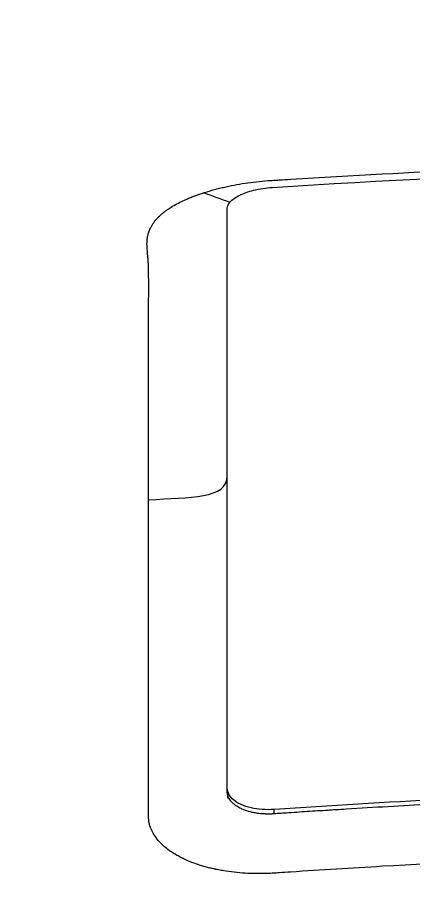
# Model space of a CAD drawing. Header units: millimetres. Extents: x 0 to 4378, y 0 to 2376.
# Drawn here: x 765.25 to 770.44, y 436.23 to 447.53 of the extents above; entities that cross this region are included whole.
import ezdxf

# ---------------------------------------------------------------- set-up
doc = ezdxf.new("R2010")
doc.units = ezdxf.units.MM
doc.header["$LTSCALE"] = 0.2

# ---------------------------------------------------------------- blocks, each defined once
blk = doc.blocks.new('A$C1c3fed7d')
for p, q in [((-9.808, 209.611), (-9.808, 209.611)), ((-9.222, 201.934), (-9.222, 209.512)), ((-9.222, 201.884), (-9.222, 201.934)), ((-8.608, 201.598), (-8.608, 201.655))]:
    blk.add_line(p, q)
for points, knots in [([(0.102, 194.741), (0.073, 194.741), (0.05, 194.741), (-0.001, 194.741), (-0.027, 194.741), (-0.104, 194.742), (-0.156, 194.742), (-0.311, 194.742), (-0.414, 194.742), (-0.728, 194.744), (-0.937, 194.746), (-1.592, 194.754), (-2.038, 194.762), (-3.597, 194.799), (-4.724, 194.843), (-7.384, 194.983), (-8.926, 195.093), (-11.398, 195.314), (-12.352, 195.411), (-14.431, 195.648), (-15.551, 195.794), (-17.307, 196.05), (-17.96, 196.151), (-19.399, 196.39), (-20.182, 196.531), (-21.981, 196.879), (-22.985, 197.093), (-24.768, 197.512), (-25.556, 197.712), (-27.169, 198.155), (-27.985, 198.4), (-29.629, 198.938), (-30.447, 199.232), (-31.974, 199.841), (-32.685, 200.153), (-34.002, 200.799), (-34.609, 201.131), (-35.701, 201.807), (-36.188, 202.149), (-37.052, 202.849), (-37.429, 203.206), (-39.032, 205.027), (-39.351, 206.539), (-38.529, 208.384), (-38.323, 208.728), (-37.68, 209.58), (-37.179, 210.084), (-36.257, 210.822), (-35.922, 211.065), (-35.195, 211.545), (-34.804, 211.782), (-34.388, 212.014)], [0.000001, 0.000001, 0.000001, 0.000001, 0.008819, 0.008819, 0.017845, 0.017845, 0.035907, 0.035907, 0.072142, 0.072142, 0.145603, 0.145603, 0.301293, 0.301293, 0.697737, 0.697737, 1.249707, 1.249707, 1.602664, 1.602664, 2.030274, 2.030274, 2.287608, 2.287608, 2.606643, 2.606643, 3.037233, 3.037233, 3.398935, 3.398935, 3.802667, 3.802667, 4.249499, 4.249499, 4.690315, 4.690315, 5.13136, 5.13136, 5.56388, 5.56388, 5.998967, 5.998967, 7.754061, 7.754061, 8.158838, 8.158838, 8.768034, 8.768034, 9.073949, 9.073949, 9.380631, 9.380631, 9.380631, 9.380631]), ([(0.102, 194.008), (-0.126, 194.008), (-0.76, 194.008), (-2.23, 194.031), (-2.812, 194.045), (-3.78, 194.075), (-4.167, 194.088), (-6.086, 194.165), (-7.621, 194.252), (-10.141, 194.438), (-11.142, 194.524), (-13.444, 194.748), (-14.738, 194.896), (-17.695, 195.283), (-19.335, 195.537), (-23.015, 196.203), (-25.007, 196.639), (-27.355, 197.256), (-27.846, 197.391), (-28.801, 197.668), (-29.264, 197.808), (-29.827, 197.988), (-29.938, 198.024), (-30.165, 198.099), (-30.28, 198.137), (-30.504, 198.212), (-30.615, 198.25), (-30.938, 198.361), (-31.148, 198.435), (-31.561, 198.584), (-31.765, 198.659), (-32.071, 198.776), (-32.177, 198.816), (-32.385, 198.897), (-32.488, 198.938), (-32.798, 199.061), (-33.003, 199.145), (-33.402, 199.313), (-33.598, 199.397), (-33.963, 199.559), (-34.132, 199.636), (-34.385, 199.754), (-34.468, 199.793), (-34.735, 199.921), (-34.909, 200.007), (-35.251, 200.181), (-35.419, 200.269), (-35.746, 200.444), (-35.904, 200.532), (-36.218, 200.71), (-36.361, 200.794), (-36.581, 200.927), (-36.658, 200.975), (-36.797, 201.062), (-36.86, 201.102), (-36.991, 201.186), (-37.059, 201.231), (-37.26, 201.365), (-37.389, 201.453), (-37.639, 201.631), (-37.759, 201.72), (-37.995, 201.9), (-38.109, 201.991), (-38.329, 202.171), (-38.435, 202.262), (-38.64, 202.444), (-38.738, 202.534), (-38.927, 202.716), (-39.025, 202.814), (-39.161, 202.958), (-39.203, 203.004), (-39.282, 203.09), (-39.321, 203.135), (-39.659, 203.525), (-39.907, 203.876), (-40.187, 204.384), (-40.262, 204.539), (-40.387, 204.841), (-40.439, 204.987), (-40.521, 205.271), (-40.553, 205.408), (-40.588, 205.609), (-40.597, 205.674), (-40.613, 205.802), (-40.618, 205.864), (-40.626, 205.987), (-40.629, 206.047), (-40.631, 206.225), (-40.626, 206.344), (-40.607, 206.569), (-40.593, 206.679), (-40.555, 206.893), (-40.531, 206.997), (-40.491, 207.147), (-40.477, 207.195), (-40.433, 207.337), (-40.401, 207.43), (-40.331, 207.609), (-40.294, 207.696), (-40.178, 207.946), (-40.091, 208.109), (-39.821, 208.556), (-39.615, 208.837), (-39.015, 209.536), (-38.58, 209.949), (-37.815, 210.556), (-37.542, 210.756), (-37.105, 211.053), (-36.955, 211.151), (-36.723, 211.298), (-36.645, 211.347), (-36.526, 211.419), (-36.486, 211.444), (-36.425, 211.48), (-36.405, 211.492), (-36.364, 211.516), (-36.344, 211.528), (-36.324, 211.54)], [0.000002, 0.000002, 0.000002, 0.000002, 0.068396, 0.068396, 0.113225, 0.113225, 0.143068, 0.143068, 0.261804, 0.261804, 0.340398, 0.340398, 0.445112, 0.445112, 0.58476, 0.58476, 0.770646, 0.770646, 0.820914, 0.820914, 0.870505, 0.870505, 0.882769, 0.882769, 0.895757, 0.895757, 0.908699, 0.908699, 0.933689, 0.933689, 0.958342, 0.958342, 0.971541, 0.971541, 0.985008, 0.985008, 1.012116, 1.012116, 1.039467, 1.039467, 1.064342, 1.064342, 1.077017, 1.077017, 1.103525, 1.103525, 1.129763, 1.129763, 1.156376, 1.156376, 1.183318, 1.183318, 1.195097, 1.195097, 1.205034, 1.205034, 1.215755, 1.215755, 1.236325, 1.236325, 1.256757, 1.256757, 1.277456, 1.277456, 1.298369, 1.298369, 1.31914, 1.31914, 1.338917, 1.338917, 1.348349, 1.348349, 1.358318, 1.358318, 1.436393, 1.436393, 1.470506, 1.470506, 1.502489, 1.502489, 1.53257, 1.53257, 1.546517, 1.546517, 1.559977, 1.559977, 1.573067, 1.573067, 1.598315, 1.598315, 1.621947, 1.621947, 1.64382, 1.64382, 1.654133, 1.654133, 1.674222, 1.674222, 1.692702, 1.692702, 1.72678, 1.72678, 1.786154, 1.786154, 1.875164, 1.875164, 1.919672, 1.919672, 1.941935, 1.941935, 1.953066, 1.953066, 1.958631, 1.958631, 1.961414, 1.961414, 1.964192, 1.964192, 1.964192, 1.964192]), ([(-9.534, 209.718), (-9.513, 209.725), (-9.493, 209.732), (-9.471, 209.738), (-9.461, 209.741), (-9.45, 209.744), (-9.439, 209.747), (-9.429, 209.75), (-9.418, 209.754), (-9.407, 209.757), (-9.396, 209.76), (-9.385, 209.762), (-9.374, 209.765), (-9.363, 209.768), (-9.352, 209.771), (-9.341, 209.774), (-9.319, 209.78), (-9.296, 209.785), (-9.273, 209.79), (-9.182, 209.812), (-9.087, 209.83), (-8.989, 209.844), (-8.892, 209.859), (-8.792, 209.87), (-8.693, 209.878), (-8.668, 209.879), (-8.643, 209.881), (-8.618, 209.883), (-8.593, 209.884), (-8.568, 209.886), (-8.543, 209.887), (-8.493, 209.891), (-8.443, 209.894), (-8.393, 209.897), (-7.994, 209.922), (-7.595, 209.945), (-7.196, 209.966), (-6.454, 210.006), (-5.711, 210.04), (-4.968, 210.068), (-4.912, 210.07), (-4.855, 210.072), (-4.799, 210.074), (-4.072, 210.1), (-3.345, 210.12), (-2.618, 210.135), (-2.546, 210.136), (-2.473, 210.137), (-2.4, 210.139), (-1.68, 210.152), (-0.961, 210.159), (-0.241, 210.16), (-0.162, 210.161), (-0.083, 210.161), (-0.004, 210.161)], [-1, -1, -1, -1, -0.9989185, -0.9989185, -0.9989185, -0.9983778, -0.9983778, -0.9983778, -0.9978371, -0.9978371, -0.9978371, -0.9972963, -0.9972963, -0.9972963, -0.9967556, -0.9967556, -0.9967556, -0.9956741, -0.9956741, -0.9956741, -0.9913482, -0.9913482, -0.9913482, -0.9870224, -0.9870224, -0.9870224, -0.9859409, -0.9859409, -0.9859409, -0.9848594, -0.9848594, -0.9848594, -0.9826965, -0.9826965, -0.9826965, -0.965393, -0.965393, -0.965393, -0.9332255, -0.9332255, -0.9332255, -0.930786, -0.930786, -0.930786, -0.8993296, -0.8993296, -0.8993296, -0.896179, -0.896179, -0.896179, -0.8650488, -0.8650488, -0.8650488, -0.8616263, -0.8616263, -0.8616263, -0.8616263]), ([(-8.636, 209.789), (-5.749, 209.975), (-2.857, 210.068), (2.907, 210.068), (5.774, 209.977), (8.636, 209.794)], [0, 0, 0, 0, 0.502185, 0.502185, 1, 1, 1, 1]), ([(-9.222, 209.512), (-9.222, 209.542), (-9.21, 209.571), (-9.157, 209.632), (-9.115, 209.662), (-9.008, 209.714), (-8.947, 209.736), (-8.839, 209.762), (-8.799, 209.77), (-8.717, 209.782), (-8.676, 209.787), (-8.636, 209.789)], [-0.09630619, -0.09630619, -0.09630619, -0.09630619, -0.07315237, -0.07315237, -0.0481541, -0.0481541, -0.02507616, -0.02507616, -0.01226192, -0.01226192, -0.000001, -0.000001, -0.000001, -0.000001]), ([(-10.254, 205.704), (-10.254, 206.334), (-10.254, 206.94), (-10.254, 207.522), (-10.254, 207.617), (-10.254, 207.703), (-10.254, 207.796), (-10.254, 207.81), (-10.254, 207.9), (-10.253, 207.967), (-10.253, 208.083), (-10.253, 208.132), (-10.252, 208.175), (-10.252, 208.253), (-10.251, 208.323), (-10.251, 208.448), (-10.251, 208.504), (-10.251, 208.6), (-10.251, 208.64), (-10.252, 208.688), (-10.252, 208.7), (-10.252, 208.712), (-10.253, 208.748), (-10.254, 208.781), (-10.256, 208.813), (-10.256, 208.814), (-10.256, 208.815), (-10.256, 208.823), (-10.257, 208.837), (-10.261, 208.879), (-10.263, 208.907), (-10.267, 208.945), (-10.267, 208.949), (-10.267, 208.956), (-10.268, 208.958), (-10.268, 208.96), (-10.271, 208.995), (-10.273, 209.026), (-10.273, 209.066), (-10.272, 209.078), (-10.272, 209.088), (-10.271, 209.094), (-10.271, 209.102), (-10.269, 209.117), (-10.268, 209.122), (-10.267, 209.132), (-10.266, 209.136), (-10.265, 209.144), (-10.264, 209.148), (-10.263, 209.152), (-10.262, 209.158), (-10.261, 209.164), (-10.255, 209.185), (-10.25, 209.201), (-10.244, 209.218), (-10.241, 209.225), (-10.238, 209.234), (-10.23, 209.252), (-10.225, 209.262), (-10.217, 209.277), (-10.214, 209.283), (-10.205, 209.299), (-10.197, 209.311), (-10.181, 209.335), (-10.172, 209.347), (-10.161, 209.36), (-10.151, 209.372), (-10.14, 209.384), (-10.126, 209.399), (-10.122, 209.403), (-10.112, 209.412), (-10.107, 209.417), (-10.097, 209.427), (-10.091, 209.432), (-10.077, 209.445), (-10.068, 209.452), (-10.057, 209.461), (-10.054, 209.463), (-10.043, 209.472), (-10.036, 209.477), (-10.024, 209.486), (-10.019, 209.49), (-10.015, 209.493), (-10.001, 209.502), (-9.987, 209.512), (-9.95, 209.536), (-9.926, 209.55), (-9.876, 209.578), (-9.849, 209.592), (-9.815, 209.608), (-9.811, 209.61), (-9.806, 209.612), (-9.795, 209.617), (-9.785, 209.622), (-9.753, 209.636), (-9.733, 209.645), (-9.694, 209.661), (-9.676, 209.668), (-9.642, 209.681), (-9.626, 209.687), (-9.597, 209.697), (-9.584, 209.702), (-9.561, 209.709), (-9.551, 209.713), (-9.54, 209.716), (-9.537, 209.717), (-9.534, 209.718)], [-1, -1, -1, -1, -0.5714286, -0.5714286, -0.5714286, -0.5255574, -0.5255574, -0.517013, -0.517013, -0.4712009, -0.4712009, -0.4285714, -0.4285714, -0.4285714, -0.3868059, -0.3868059, -0.3450253, -0.3450253, -0.3032608, -0.3032608, -0.2857143, -0.2857143, -0.2857143, -0.2513176, -0.2513176, -0.25, -0.25, -0.25, -0.2337562, -0.2337562, -0.2172936, -0.2172936, -0.2152452, -0.2152452, -0.2142857, -0.2142857, -0.2142857, -0.1903263, -0.1903263, -0.1785714, -0.1785714, -0.1785714, -0.170079, -0.170079, -0.1658975, -0.1658975, -0.16301, -0.16301, -0.1607143, -0.1607143, -0.1607143, -0.15572, -0.15572, -0.1428571, -0.1428571, -0.1428571, -0.1345003, -0.1345003, -0.1263958, -0.1263958, -0.1223688, -0.1223688, -0.1146267, -0.1146267, -0.1071429, -0.1071429, -0.1071429, -0.1010737, -0.1010737, -0.0986615, -0.0986615, -0.0956016, -0.0956016, -0.0922441, -0.0922441, -0.0863776, -0.0863776, -0.0841138, -0.0841138, -0.0777712, -0.0777712, -0.0714286, -0.0714286, -0.0714286, -0.0625785, -0.0625785, -0.0498607, -0.0498607, -0.0377346, -0.0377346, -0.0357143, -0.0357143, -0.0357143, -0.0328765, -0.0328765, -0.0268637, -0.0268637, -0.0209459, -0.0209459, -0.0148784, -0.0148784, -0.0087709, -0.0087709, -0.0026649, -0.0026649, 0, 0, 0, 0]), ([(-9.822, 201.024), (-9.842, 201.035), (-9.862, 201.045), (-9.915, 201.075), (-9.947, 201.095), (-10.006, 201.137), (-10.033, 201.159), (-10.07, 201.193), (-10.082, 201.204), (-10.105, 201.228), (-10.116, 201.239), (-10.167, 201.299), (-10.198, 201.35), (-10.23, 201.428), (-10.239, 201.454), (-10.247, 201.495), (-10.249, 201.508), (-10.253, 201.535), (-10.253, 201.549), (-10.254, 201.576), (-10.254, 201.59), (-10.254, 201.617), (-10.254, 201.63), (-10.254, 201.671), (-10.254, 201.699), (-10.254, 201.834), (-10.254, 201.943), (-10.254, 202.481), (-10.254, 202.904), (-10.254, 204.147), (-10.254, 204.942), (-10.254, 205.704)], [-0.1447486, -0.1447486, -0.1447486, -0.1447486, -0.1434058, -0.1434058, -0.1410549, -0.1410549, -0.138704, -0.138704, -0.1375285, -0.1375285, -0.1363531, -0.1363531, -0.1316512, -0.1316512, -0.1293003, -0.1293003, -0.1281249, -0.1281249, -0.1269494, -0.1269494, -0.125774, -0.125774, -0.1245985, -0.1245985, -0.1222476, -0.1222476, -0.1128439, -0.1128439, -0.0752293, -0.0752293, 0, 0, 0, 0]), ([(-8.608, 201.655), (-8.662, 201.652), (-8.716, 201.652), (-8.817, 201.659), (-8.865, 201.666), (-8.958, 201.688), (-9.002, 201.702), (-9.08, 201.738), (-9.114, 201.758), (-9.165, 201.801), (-9.184, 201.824), (-9.214, 201.875), (-9.222, 201.904), (-9.222, 201.934)], [-0.09818068, -0.09818068, -0.09818068, -0.09818068, -0.08194889, -0.08194889, -0.06648018, -0.06648018, -0.04954921, -0.04954921, -0.03283075, -0.03283075, -0.01775583, -0.01775583, -0.000001, -0.000001, -0.000001, -0.000001]), ([(-8.608, 201.598), (-8.61, 201.598), (-8.613, 201.598), (-8.618, 201.598), (-8.619, 201.598), (-8.626, 201.597), (-8.633, 201.597), (-8.648, 201.596), (-8.657, 201.596), (-8.674, 201.596), (-8.681, 201.596), (-8.699, 201.596), (-8.71, 201.596), (-8.722, 201.596), (-8.722, 201.596), (-8.725, 201.596), (-8.726, 201.596), (-8.728, 201.597), (-8.738, 201.597), (-8.747, 201.597), (-8.768, 201.599), (-8.779, 201.6), (-8.802, 201.602), (-8.814, 201.604), (-8.831, 201.606), (-8.837, 201.607), (-8.843, 201.608), (-8.861, 201.61), (-8.878, 201.614), (-8.929, 201.625), (-8.961, 201.634), (-9, 201.649), (-9.008, 201.652), (-9.026, 201.659), (-9.035, 201.663), (-9.043, 201.667), (-9.052, 201.671), (-9.061, 201.676), (-9.079, 201.686), (-9.089, 201.692), (-9.103, 201.701), (-9.108, 201.705), (-9.123, 201.715), (-9.132, 201.722), (-9.15, 201.738), (-9.159, 201.746), (-9.17, 201.758), (-9.173, 201.762), (-9.176, 201.766), (-9.178, 201.768), (-9.18, 201.77), (-9.188, 201.782), (-9.194, 201.79), (-9.204, 201.807), (-9.208, 201.816), (-9.214, 201.831), (-9.216, 201.838), (-9.219, 201.853), (-9.221, 201.86), (-9.222, 201.872), (-9.222, 201.877), (-9.222, 201.882), (-9.222, 201.883), (-9.222, 201.884)], [0, 0, 0, 0, 0.0204649, 0.0204649, 0.0296129, 0.0296129, 0.055886, 0.055886, 0.0811624, 0.0811624, 0.0990517, 0.0990517, 0.1206852, 0.1206852, 0.1218907, 0.1218907, 0.125, 0.125, 0.125, 0.1497348, 0.1497348, 0.1822151, 0.1822151, 0.2232632, 0.2232632, 0.25, 0.25, 0.25, 0.3087286, 0.3087286, 0.4271069, 0.4271069, 0.4613421, 0.4613421, 0.5, 0.5, 0.5, 0.5542202, 0.5542202, 0.6057969, 0.6057969, 0.6333546, 0.6333546, 0.6830591, 0.6830591, 0.7300307, 0.7300307, 0.75, 0.75, 0.75, 0.7608461, 0.7608461, 0.8048702, 0.8048702, 0.8516385, 0.8516385, 0.894498, 0.894498, 0.9492488, 0.9492488, 0.9916313, 0.9916313, 0.9999959, 0.9999959, 0.9999959, 0.9999959]), ([(8.608, 201.661), (7.146, 201.76), (5.683, 201.834), (2.813, 201.931), (1.41, 201.955), (-1.404, 201.954), (-2.807, 201.929), (-5.68, 201.831), (-7.145, 201.755), (-8.608, 201.655)], [-1.723661, -1.723661, -1.723661, -1.723661, -1.283811, -1.283811, -0.862142, -0.862142, -0.4403, -0.4403, -0.000001, -0.000001, -0.000001, -0.000001]), ([(-0.004, 201.897), (-0.733, 201.897), (-1.462, 201.89), (-2.191, 201.877), (-2.922, 201.864), (-3.652, 201.844), (-4.382, 201.818), (-5.112, 201.792), (-5.842, 201.76), (-6.571, 201.722), (-6.936, 201.703), (-7.3, 201.682), (-7.665, 201.659), (-7.71, 201.657), (-7.756, 201.654), (-7.801, 201.651), (-7.824, 201.65), (-7.847, 201.648), (-7.87, 201.647), (-7.892, 201.645), (-7.915, 201.644), (-7.938, 201.642), (-8.029, 201.637), (-8.12, 201.631), (-8.211, 201.625), (-8.302, 201.619), (-8.393, 201.613), (-8.484, 201.607), (-8.507, 201.605), (-8.53, 201.604), (-8.553, 201.602), (-8.564, 201.601), (-8.575, 201.601), (-8.587, 201.6), (-8.594, 201.599), (-8.601, 201.599), (-8.608, 201.598)], [0.500209, 0.500209, 0.500209, 0.500209, 0.6271516, 0.6271516, 0.6271516, 0.7543489, 0.7543489, 0.7543489, 0.8815229, 0.8815229, 0.8815229, 0.9451099, 0.9451099, 0.9451099, 0.9530583, 0.9530583, 0.9530583, 0.9570324, 0.9570324, 0.9570324, 0.9610066, 0.9610066, 0.9610066, 0.9769034, 0.9769034, 0.9769034, 0.9928001, 0.9928001, 0.9928001, 0.9967743, 0.9967743, 0.9967743, 0.9987614, 0.9987614, 0.9987614, 1, 1, 1, 1]), ([(-0.001, 201.124), (-0.801, 201.124), (-2.401, 201.108), (-4, 201.06), (-5.599, 200.998), (-6.398, 200.959), (-7.596, 200.889), (-7.995, 200.864), (-8.444, 200.834), (-8.493, 200.831), (-8.568, 200.826), (-8.593, 200.824), (-8.643, 200.821), (-8.668, 200.82), (-8.792, 200.815), (-8.891, 200.816), (-9.085, 200.828), (-9.179, 200.839), (-9.292, 200.857), (-9.315, 200.861), (-9.348, 200.868), (-9.359, 200.87), (-9.376, 200.873), (-9.381, 200.875), (-9.392, 200.877), (-9.397, 200.878), (-9.424, 200.884), (-9.446, 200.889), (-9.477, 200.897), (-9.498, 200.903), (-9.529, 200.911), (-9.583, 200.927), (-9.625, 200.942), (-9.698, 200.968), (-9.737, 200.984), (-9.791, 201.009), (-9.807, 201.017), (-9.822, 201.024)], [-0.2887059, -0.2887059, -0.2887059, -0.2887059, -0.2541581, -0.2195873, -0.2195873, -0.1850229, -0.1850229, -0.1677408, -0.1677408, -0.1655805, -0.1655805, -0.1645003, -0.1645003, -0.1634202, -0.1634202, -0.1590997, -0.1590997, -0.1547791, -0.1547791, -0.153699, -0.153699, -0.1531589, -0.1531589, -0.1528889, -0.1528889, -0.1526188, -0.1526188, -0.1515387, -0.1515387, -0.1509986, -0.1504586, -0.1499185, -0.1481076, -0.1481076, -0.1457567, -0.1457567, -0.1447486, -0.1447486, -0.1447486, -0.1447486])]:
    blk.add_open_spline(points, degree=3, knots=knots)
for points in [[(-9.189, 209.594), (-9.296, 209.631), (-9.415, 209.679), (-9.534, 209.718)], [(-10.254, 205.704), (-9.713, 205.74), (-9.222, 205.714), (-9.222, 206.017)], [(-9.213, 201.8), (-9.213, 201.832), (-9.215, 201.833), (-9.219, 201.851)]]:
    blk.add_open_spline(points, degree=3)

msp = doc.modelspace()

# ---------------------------------------------------------------- block references
msp.add_blockref('A$C1c3fed7d', (777.219, 235.518))

doc.saveas('drawing.dxf')
